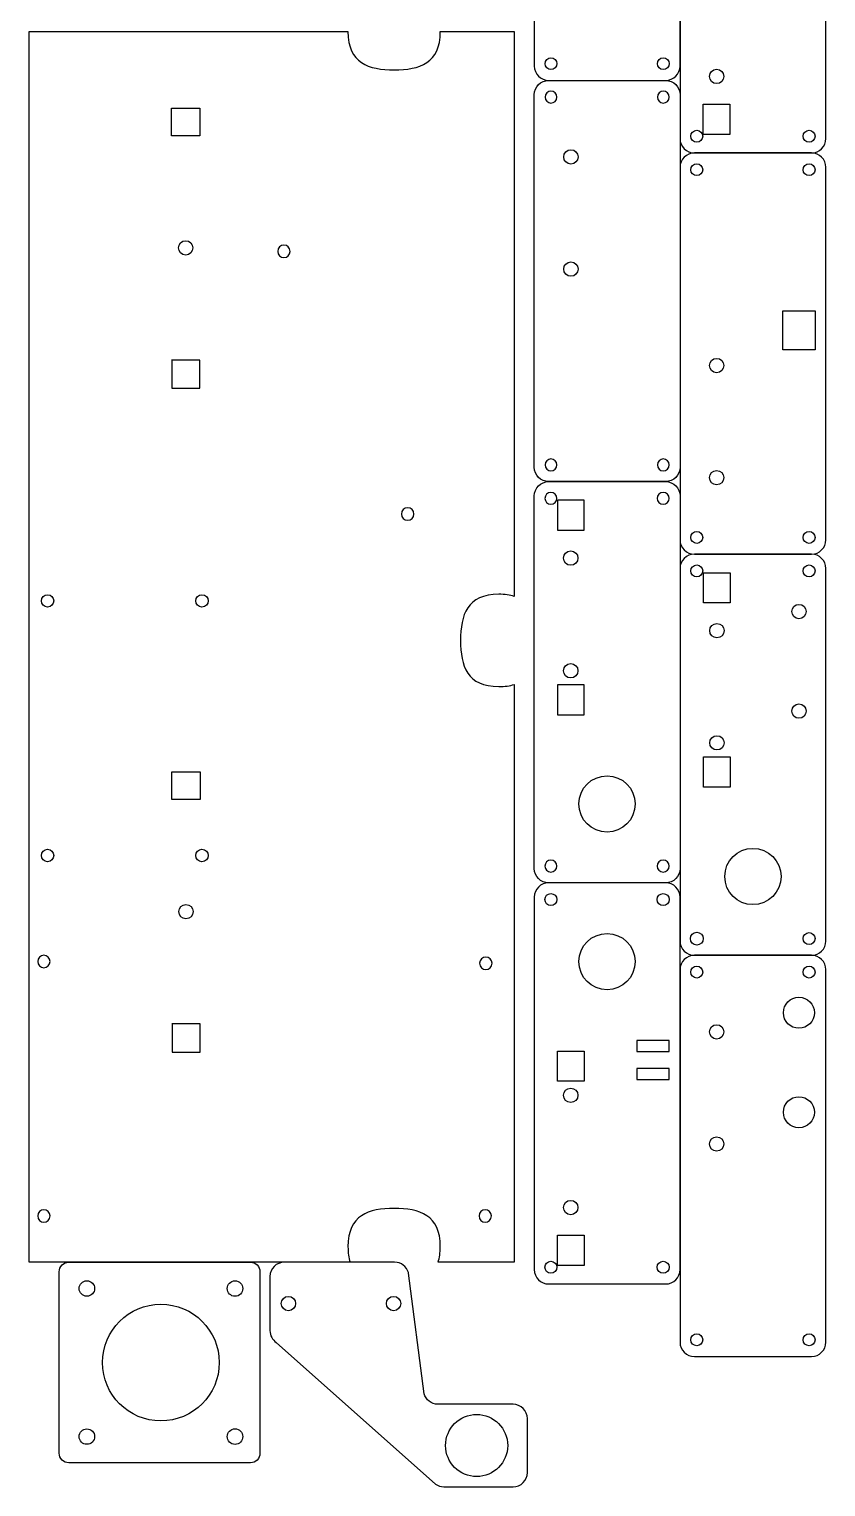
# Model space of a CAD drawing. Extents: x -130 to 662, y -187 to 471.
# Drawn here: x -113.1 to 53.6, y -186.2 to 119 of the extents above; entities that cross this region are included whole.
import ezdxf

# ---------------------------------------------------------------- set-up
doc = ezdxf.new("R2010")
doc.units = 0
doc.header["$MEASUREMENT"] = 0
doc.layers.add('LAYER_1_0_0_0', color=160, linetype='Continuous')

# ---------------------------------------------------------------- blocks, each defined once
blk = doc.blocks.new('AI9-BLK21')
at = {"layer": 'LAYER_1_0_0_0', "color": 1}
blk.add_circle((0, 0), 1.3, dxfattribs=at)

msp = doc.modelspace()

# ---------------------------------------------------------------- linework, layer by layer
at = {"layer": 'LAYER_1_0_0_0', "color": 1}
msp.add_line((-83.2, -42.3), (-83.2, -36.54), dxfattribs=at)
for points in [[(-83.27, 96.67), (-83.27, 102.43), (-77.35, 102.43), (-77.35, 96.67)], [(33.58, 103.25), (33.58, 96.95), (27.99, 96.95), (27.99, 103.25)], [(51.38, 60.01), (51.38, 51.86), (44.64, 51.86), (44.64, 60.01)], [(-83.2, 49.68), (-83.2, 43.79), (-77.35, 43.79), (-77.35, 49.68), (-83.25, 49.68)], [(-2.54, 20.34), (-2.54, 14.05), (3.05, 14.05), (3.05, 20.34)], [(33.65, 5.15), (33.65, -1.14), (28.05, -1.14), (28.05, 5.15)], [(-2.54, -18.32), (-2.54, -24.62), (3.05, -24.62), (3.05, -18.32)], [(33.65, -33.41), (33.65, -39.7), (28.05, -39.7), (28.05, -33.41)], [(-83.14, -89.3), (-83.14, -95.18), (-77.29, -95.18), (-77.29, -89.3), (-83.19, -89.3)], [(-2.54, -101.29), (-2.54, -94.99), (3.05, -94.99), (3.05, -101.29)], [(-2.54, -139.85), (-2.54, -133.55), (3.05, -133.55), (3.05, -139.85)]]:
    msp.add_lwpolyline(points, close=True, dxfattribs=at)
for points in [[(-83.2, -36.54), (-77.29, -36.54), (-77.29, -42.3), (-83.2, -42.3)], [(20.85, -92.79), (14.1, -92.79), (14.1, -95.09), (14.1, -95.09), (20.85, -95.09), (20.85, -92.79)], [(20.85, -98.64), (14.1, -98.64), (14.1, -98.64), (14.1, -100.94), (20.85, -100.94), (20.85, -98.64)]]:
    msp.add_lwpolyline(points, dxfattribs=at)
for centre, radius in [((30.79, 109.07), 1.5), ((0.29, 92.23), 1.5), ((-80.3, 73.18), 1.5), ((0.29, 68.74), 1.5), ((30.79, 48.55), 1.5), ((30.79, 25.07), 1.5), ((0.26, 8.23), 1.5), ((-109.2, -0.73), 1.3), ((48.01, -2.96), 1.5), ((30.85, -6.96), 1.5), ((0.26, -15.36), 1.5), ((48.01, -23.8), 1.5), ((30.85, -30.45), 1.5), ((7.85, -43.25), 5.89), ((-109.2, -54.03), 1.3), ((-76.9, -54.03), 1.3), ((38.38, -58.44), 5.89), ((-80.24, -65.79), 1.5), ((7.85, -76.26), 5.89), ((48.01, -86.96), 3.25), ((30.79, -90.96), 1.5), ((0.26, -104.25), 1.5), ((48.01, -107.8), 3.25), ((30.79, -114.44), 1.5), ((0.26, -127.74), 1.5), ((-100.98, -144.7), 1.62), ((-69.98, -144.7), 1.63), ((-58.81, -147.84), 1.5), ((-36.81, -147.84), 1.5), ((-85.49, -160.21), 12.21), ((-19.43, -177.57), 6.5), ((-100.98, -175.7), 1.62), ((-69.98, -175.7), 1.63)]:
    msp.add_circle(centre, radius, dxfattribs=at)
at = {"layer": 'LAYER_1_0_0_0', "color": 7}
for points, knots in [([(-4.37, 108.24), (-6.02, 108.24), (-7.37, 109.59), (-7.37, 111.24), (-7.37, 111.24), (-7.37, 189.24), (-7.37, 189.24), (-7.37, 190.9), (-6.02, 192.24), (-4.37, 192.24), (-4.37, 192.24), (20.13, 192.24), (20.13, 192.24), (21.79, 192.24), (23.13, 190.9), (23.13, 189.24), (23.13, 189.24), (23.13, 111.24), (23.13, 111.24), (23.13, 109.59), (21.79, 108.24), (20.13, 108.24), (20.13, 108.24), (-4.37, 108.24), (-4.37, 108.24)], [0, 0, 0, 0, 1, 1, 1, 2, 2, 2, 3, 3, 3, 4, 4, 4, 5, 5, 5, 6, 6, 6, 7, 7, 7, 8, 8, 8, 8]), ([(26.13, 93.05), (24.48, 93.05), (23.13, 94.39), (23.13, 96.05), (23.13, 96.05), (23.13, 174.05), (23.13, 174.05), (23.13, 175.71), (24.48, 177.05), (26.13, 177.05), (26.13, 177.05), (50.63, 177.05), (50.63, 177.05), (52.29, 177.05), (53.63, 175.71), (53.63, 174.05), (53.63, 174.05), (53.63, 96.05), (53.63, 96.05), (53.63, 94.39), (52.29, 93.05), (50.63, 93.05), (50.63, 93.05), (26.13, 93.05), (26.13, 93.05)], [0, 0, 0, 0, 1, 1, 1, 2, 2, 2, 3, 3, 3, 4, 4, 4, 5, 5, 5, 6, 6, 6, 7, 7, 7, 8, 8, 8, 8]), ([(-27.03, 118.45), (-27.03, 111.83), (-31.35, 110.45), (-36.69, 110.45), (-42.02, 110.45), (-46.35, 111.83), (-46.35, 118.45), (-46.35, 118.45), (-113.05, 118.45), (-113.05, 118.45), (-113.05, 118.45), (-113.05, -139.19), (-113.05, -139.19), (-113.05, -139.19), (-45.9, -139.19), (-45.9, -139.19), (-45.9, -139.19), (-45.9, -139.19), (-45.9, -139.19), (-46.19, -138.28), (-46.35, -137.21), (-46.35, -135.94), (-46.35, -129.31), (-42.02, -127.94), (-36.69, -127.94), (-31.35, -127.94), (-27.03, -129.31), (-27.03, -135.94), (-27.03, -137.21), (-27.19, -138.28), (-27.48, -139.19), (-27.48, -139.19), (-27.48, -139.19), (-27.48, -139.19), (-27.48, -139.19), (-11.55, -139.19), (-11.55, -139.19), (-11.55, -139.19), (-11.55, -18.22), (-11.55, -18.22), (-11.55, -18.22), (-11.55, -18.22), (-11.55, -18.22), (-12.46, -18.52), (-13.54, -18.67), (-14.8, -18.67), (-21.43, -18.67), (-22.8, -14.35), (-22.8, -9.01), (-22.8, -3.68), (-21.43, 0.65), (-14.8, 0.65), (-13.54, 0.65), (-12.46, 0.49), (-11.55, 0.2), (-11.55, 0.2), (-11.55, 118.45), (-11.55, 118.45), (-11.55, 118.45), (-27.03, 118.45), (-27.03, 118.45)], [0, 0, 0, 0, 1, 1, 1, 2, 2, 2, 3, 3, 3, 4, 4, 4, 5, 5, 5, 6, 6, 6, 7, 7, 7, 8, 8, 8, 9, 9, 9, 10, 10, 10, 11, 11, 11, 12, 12, 12, 13, 13, 13, 14, 14, 14, 15, 15, 15, 16, 16, 16, 17, 17, 17, 18, 18, 18, 19, 19, 19, 20, 20, 20, 20]), ([(20.13, 24.24), (21.79, 24.24), (23.13, 25.59), (23.13, 27.24), (23.13, 27.24), (23.13, 105.24), (23.13, 105.24), (23.13, 106.9), (21.79, 108.24), (20.13, 108.24), (20.13, 108.24), (-4.37, 108.24), (-4.37, 108.24), (-6.02, 108.24), (-7.37, 106.9), (-7.37, 105.24), (-7.37, 105.24), (-7.37, 27.24), (-7.37, 27.24), (-7.37, 25.59), (-6.02, 24.24), (-4.37, 24.24), (-4.37, 24.24), (20.13, 24.24), (20.13, 24.24)], [0, 0, 0, 0, 1, 1, 1, 2, 2, 2, 3, 3, 3, 4, 4, 4, 5, 5, 5, 6, 6, 6, 7, 7, 7, 8, 8, 8, 8]), ([(50.63, 93.05), (52.29, 93.05), (53.63, 91.71), (53.63, 90.05), (53.63, 90.05), (53.63, 12.05), (53.63, 12.05), (53.63, 10.4), (52.29, 9.05), (50.63, 9.05), (50.63, 9.05), (26.13, 9.05), (26.13, 9.05), (24.48, 9.05), (23.13, 10.4), (23.13, 12.05), (23.13, 12.05), (23.13, 90.05), (23.13, 90.05), (23.13, 91.71), (24.48, 93.05), (26.13, 93.05), (26.13, 93.05), (50.63, 93.05), (50.63, 93.05)], [0, 0, 0, 0, 1, 1, 1, 2, 2, 2, 3, 3, 3, 4, 4, 4, 5, 5, 5, 6, 6, 6, 7, 7, 7, 8, 8, 8, 8]), ([(20.13, -59.76), (21.79, -59.76), (23.13, -58.41), (23.13, -56.76), (23.13, -56.76), (23.13, 21.24), (23.13, 21.24), (23.13, 22.9), (21.79, 24.24), (20.13, 24.24), (20.13, 24.24), (-4.37, 24.24), (-4.37, 24.24), (-6.02, 24.24), (-7.37, 22.9), (-7.37, 21.24), (-7.37, 21.24), (-7.37, -56.76), (-7.37, -56.76), (-7.37, -58.41), (-6.02, -59.76), (-4.37, -59.76), (-4.37, -59.76), (20.13, -59.76), (20.13, -59.76)], [0, 0, 0, 0, 1, 1, 1, 2, 2, 2, 3, 3, 3, 4, 4, 4, 5, 5, 5, 6, 6, 6, 7, 7, 7, 8, 8, 8, 8]), ([(26.13, -74.94), (24.48, -74.94), (23.13, -73.6), (23.13, -71.94), (23.13, -71.94), (23.13, 6.05), (23.13, 6.05), (23.13, 7.71), (24.48, 9.05), (26.13, 9.05), (26.13, 9.05), (50.63, 9.05), (50.63, 9.05), (52.29, 9.05), (53.63, 7.71), (53.63, 6.05), (53.63, 6.05), (53.63, -71.94), (53.63, -71.94), (53.63, -73.6), (52.29, -74.94), (50.63, -74.94), (50.63, -74.94), (26.13, -74.94), (26.13, -74.94)], [0, 0, 0, 0, 1, 1, 1, 2, 2, 2, 3, 3, 3, 4, 4, 4, 5, 5, 5, 6, 6, 6, 7, 7, 7, 8, 8, 8, 8]), ([(20.13, -59.76), (21.79, -59.76), (23.13, -61.1), (23.13, -62.76), (23.13, -62.76), (23.13, -140.75), (23.13, -140.75), (23.13, -142.41), (21.79, -143.75), (20.13, -143.75), (20.13, -143.75), (-4.37, -143.75), (-4.37, -143.75), (-6.02, -143.75), (-7.37, -142.41), (-7.37, -140.75), (-7.37, -140.75), (-7.37, -62.76), (-7.37, -62.76), (-7.37, -61.1), (-6.02, -59.76), (-4.37, -59.76), (-4.37, -59.76), (20.13, -59.76), (20.13, -59.76)], [0, 0, 0, 0, 1, 1, 1, 2, 2, 2, 3, 3, 3, 4, 4, 4, 5, 5, 5, 6, 6, 6, 7, 7, 7, 8, 8, 8, 8]), ([(26.13, -158.94), (24.48, -158.94), (23.13, -157.59), (23.13, -155.94), (23.13, -155.94), (23.13, -77.94), (23.13, -77.94), (23.13, -76.29), (24.48, -74.94), (26.13, -74.94), (26.13, -74.94), (50.63, -74.94), (50.63, -74.94), (52.29, -74.94), (53.63, -76.29), (53.63, -77.94), (53.63, -77.94), (53.63, -155.94), (53.63, -155.94), (53.63, -157.59), (52.29, -158.94), (50.63, -158.94), (50.63, -158.94), (26.13, -158.94), (26.13, -158.94)], [0, 0, 0, 0, 1, 1, 1, 2, 2, 2, 3, 3, 3, 4, 4, 4, 5, 5, 5, 6, 6, 6, 7, 7, 7, 8, 8, 8, 8]), ([(-66.76, -139.19), (-66.76, -139.19), (-104.76, -139.19), (-104.76, -139.19), (-105.87, -139.19), (-106.76, -140.08), (-106.76, -141.19), (-106.76, -141.19), (-106.76, -179.19), (-106.76, -179.19), (-106.76, -180.3), (-105.87, -181.19), (-104.76, -181.19), (-104.76, -181.19), (-66.76, -181.19), (-66.76, -181.19), (-65.66, -181.19), (-64.76, -180.3), (-64.76, -179.19), (-64.76, -179.19), (-64.76, -141.19), (-64.76, -141.19), (-64.76, -140.08), (-65.66, -139.19), (-66.76, -139.19)], [0, 0, 0, 0, 1, 1, 1, 2, 2, 2, 3, 3, 3, 4, 4, 4, 5, 5, 5, 6, 6, 6, 7, 7, 7, 8, 8, 8, 8]), ([(-33.68, -141.48), (-33.68, -141.48), (-30.42, -166.73), (-30.42, -166.73), (-30.42, -166.73), (-30.42, -166.73), (-30.42, -166.73), (-30.07, -168), (-28.91, -168.93), (-27.53, -168.93), (-27.53, -168.93), (-11.8, -168.93), (-11.8, -168.93), (-10.15, -168.93), (-8.8, -170.27), (-8.8, -171.93), (-8.8, -171.93), (-8.8, -183.22), (-8.8, -183.22), (-8.8, -184.88), (-10.15, -186.22), (-11.8, -186.22), (-11.8, -186.22), (-26.29, -186.22), (-26.29, -186.22), (-26.94, -186.22), (-27.54, -186.01), (-28.04, -185.66), (-28.04, -185.66), (-28.01, -185.68), (-28.01, -185.68), (-28.01, -185.68), (-61.34, -155.98), (-61.34, -155.98), (-61.34, -155.98), (-61.34, -155.98), (-61.34, -155.98), (-62.15, -155.45), (-62.68, -154.53), (-62.68, -153.49), (-62.68, -153.49), (-62.68, -142.19), (-62.68, -142.19), (-62.68, -140.53), (-61.34, -139.19), (-59.68, -139.19), (-59.68, -139.19), (-36.59, -139.19), (-36.59, -139.19), (-35.23, -139.19), (-34.07, -140.1), (-33.71, -141.35), (-33.71, -141.35), (-33.68, -141.48), (-33.68, -141.48)], [0, 0, 0, 0, 1, 1, 1, 2, 2, 2, 3, 3, 3, 4, 4, 4, 5, 5, 5, 6, 6, 6, 7, 7, 7, 8, 8, 8, 9, 9, 9, 10, 10, 10, 11, 11, 11, 12, 12, 12, 13, 13, 13, 14, 14, 14, 15, 15, 15, 16, 16, 16, 17, 17, 17, 18, 18, 18, 18])]:
    msp.add_open_spline(points, degree=3, knots=knots, dxfattribs=at)
at = {"layer": 'LAYER_1_0_0_0', "color": 1}
for points in [[(-5.11, 111.74), (-5.11, 111.74), (-5.11, 111.74), (-5.11, 111.74), (-5.11, 111.06), (-4.55, 110.49), (-3.87, 110.49), (-3.18, 110.49), (-2.62, 111.06), (-2.62, 111.75), (-2.62, 112.43), (-3.18, 112.99), (-3.87, 112.99), (-4.55, 112.99), (-5.12, 112.43), (-5.11, 111.74)], [(18.38, 111.74), (18.38, 111.74), (18.38, 111.74), (18.38, 111.74), (18.38, 111.06), (18.94, 110.49), (19.63, 110.49), (20.32, 110.49), (20.88, 111.06), (20.88, 111.75), (20.88, 112.43), (20.32, 112.99), (19.63, 112.99), (18.94, 112.99), (18.38, 112.43), (18.38, 111.74)], [(-5.12, 104.74), (-5.12, 104.74), (-5.12, 104.74), (-5.12, 104.74), (-5.12, 105.43), (-4.55, 105.99), (-3.87, 105.99), (-3.18, 105.99), (-2.62, 105.43), (-2.62, 104.74), (-2.62, 104.05), (-3.18, 103.49), (-3.87, 103.49), (-4.56, 103.5), (-5.12, 104.06), (-5.12, 104.74)], [(18.38, 104.74), (18.38, 104.74), (18.38, 104.74), (18.38, 104.74), (18.38, 105.43), (18.95, 105.99), (19.63, 105.99), (20.32, 105.99), (20.88, 105.43), (20.88, 104.74), (20.88, 104.05), (20.32, 103.49), (19.63, 103.49), (18.94, 103.5), (18.38, 104.06), (18.38, 104.74)], [(25.39, 96.55), (25.39, 96.55), (25.39, 96.55), (25.39, 96.55), (25.39, 95.86), (25.95, 95.3), (26.64, 95.3), (27.32, 95.3), (27.88, 95.86), (27.88, 96.55), (27.88, 97.24), (27.32, 97.8), (26.64, 97.8), (25.95, 97.8), (25.39, 97.24), (25.39, 96.55)], [(48.88, 96.55), (48.88, 96.55), (48.88, 96.55), (48.88, 96.55), (48.88, 95.86), (49.45, 95.3), (50.13, 95.3), (50.82, 95.3), (51.38, 95.86), (51.38, 96.55), (51.38, 97.24), (50.82, 97.8), (50.13, 97.8), (49.44, 97.8), (48.88, 97.24), (48.88, 96.55)], [(25.38, 89.55), (25.38, 89.55), (25.38, 89.55), (25.38, 89.55), (25.38, 88.86), (25.95, 88.3), (26.63, 88.3), (27.32, 88.3), (27.88, 88.86), (27.88, 89.55), (27.88, 90.24), (27.32, 90.8), (26.63, 90.8), (25.94, 90.8), (25.38, 90.24), (25.38, 89.55)], [(48.88, 89.55), (48.88, 89.55), (48.88, 89.55), (48.88, 89.55), (48.88, 88.86), (49.45, 88.3), (50.13, 88.3), (50.82, 88.3), (51.38, 88.86), (51.38, 89.55), (51.38, 90.24), (50.82, 90.8), (50.13, 90.8), (49.45, 90.8), (48.88, 90.24), (48.88, 89.55)], [(-59.75, 71.15), (-60.47, 71.15), (-61.05, 71.74), (-61.05, 72.45), (-61.05, 73.17), (-60.47, 73.75), (-59.75, 73.75), (-59.03, 73.75), (-58.45, 73.17), (-58.45, 72.45), (-58.45, 71.74), (-59.03, 71.15), (-59.75, 71.15), (-59.75, 71.15), (-59.75, 71.15), (-59.75, 71.15)], [(-5.12, 27.74), (-5.12, 27.74), (-5.12, 27.74), (-5.12, 27.74), (-5.12, 28.43), (-4.55, 28.99), (-3.87, 28.99), (-3.18, 28.99), (-2.62, 28.43), (-2.62, 27.74), (-2.62, 27.06), (-3.18, 26.5), (-3.87, 26.49), (-4.56, 26.5), (-5.12, 27.06), (-5.12, 27.74)], [(18.38, 27.74), (18.38, 27.74), (18.38, 27.74), (18.38, 27.74), (18.38, 28.43), (18.95, 28.99), (19.63, 28.99), (20.32, 28.99), (20.88, 28.43), (20.88, 27.74), (20.88, 27.06), (20.32, 26.5), (19.63, 26.49), (18.94, 26.5), (18.38, 27.06), (18.38, 27.74)], [(-5.15, 20.74), (-5.15, 20.74), (-5.15, 20.74), (-5.15, 20.74), (-5.15, 21.43), (-4.59, 21.99), (-3.9, 21.99), (-3.21, 21.99), (-2.65, 21.43), (-2.65, 20.74), (-2.65, 20.05), (-3.21, 19.49), (-3.9, 19.49), (-4.59, 19.49), (-5.15, 20.06), (-5.15, 20.74)], [(18.35, 20.74), (18.35, 20.74), (18.35, 20.74), (18.35, 20.74), (18.35, 21.43), (18.91, 21.99), (19.6, 21.99), (20.29, 21.99), (20.85, 21.43), (20.85, 20.74), (20.85, 20.05), (20.29, 19.49), (19.6, 19.49), (18.91, 19.49), (18.35, 20.06), (18.35, 20.74)], [(-33.85, 16.15), (-34.57, 16.15), (-35.15, 16.74), (-35.15, 17.45), (-35.15, 18.17), (-34.57, 18.75), (-33.85, 18.75), (-33.13, 18.75), (-32.55, 18.17), (-32.55, 17.45), (-32.55, 16.74), (-33.13, 16.15), (-33.85, 16.15), (-33.85, 16.15), (-33.85, 16.15), (-33.85, 16.15)], [(25.38, 12.55), (25.38, 12.55), (25.38, 12.55), (25.38, 12.55), (25.38, 11.87), (25.95, 11.3), (26.63, 11.3), (27.32, 11.3), (27.88, 11.87), (27.88, 12.55), (27.88, 13.24), (27.32, 13.8), (26.63, 13.8), (25.94, 13.8), (25.38, 13.24), (25.38, 12.55)], [(48.88, 12.55), (48.88, 12.55), (48.88, 12.55), (48.88, 12.55), (48.88, 11.87), (49.45, 11.3), (50.13, 11.3), (50.82, 11.3), (51.38, 11.87), (51.38, 12.55), (51.38, 13.24), (50.82, 13.8), (50.13, 13.8), (49.45, 13.8), (48.88, 13.24), (48.88, 12.55)], [(27.88, 5.55), (27.88, 5.55), (27.88, 5.55), (27.88, 5.55), (27.88, 6.24), (27.32, 6.8), (26.63, 6.8), (25.95, 6.8), (25.39, 6.24), (25.39, 5.55), (25.39, 4.86), (25.95, 4.3), (26.63, 4.3), (27.32, 4.3), (27.88, 4.87), (27.88, 5.55)], [(51.38, 5.55), (51.38, 5.55), (51.38, 5.55), (51.38, 5.55), (51.38, 6.24), (50.82, 6.8), (50.13, 6.8), (49.45, 6.8), (48.89, 6.24), (48.88, 5.55), (48.88, 4.86), (49.45, 4.3), (50.13, 4.3), (50.82, 4.3), (51.38, 4.87), (51.38, 5.55)], [(-5.15, -56.26), (-5.15, -56.26), (-5.15, -56.26), (-5.15, -56.26), (-5.15, -55.57), (-4.59, -55.01), (-3.9, -55.01), (-3.21, -55.01), (-2.65, -55.57), (-2.65, -56.26), (-2.65, -56.94), (-3.21, -57.51), (-3.9, -57.51), (-4.59, -57.5), (-5.15, -56.94), (-5.15, -56.26)], [(18.35, -56.26), (18.35, -56.26), (18.35, -56.26), (18.35, -56.26), (18.35, -55.57), (18.91, -55.01), (19.6, -55.01), (20.29, -55.01), (20.85, -55.57), (20.85, -56.26), (20.85, -56.94), (20.29, -57.51), (19.6, -57.51), (18.91, -57.5), (18.35, -56.94), (18.35, -56.26)], [(-5.15, -63.26), (-5.15, -63.26), (-5.15, -63.26), (-5.15, -63.26), (-5.15, -63.95), (-4.59, -64.51), (-3.9, -64.51), (-3.21, -64.51), (-2.65, -63.94), (-2.65, -63.26), (-2.65, -62.57), (-3.21, -62.01), (-3.9, -62.01), (-4.59, -62.01), (-5.15, -62.57), (-5.15, -63.26)], [(18.35, -63.26), (18.35, -63.26), (18.35, -63.26), (18.35, -63.26), (18.35, -63.95), (18.91, -64.51), (19.6, -64.51), (20.29, -64.51), (20.85, -63.94), (20.85, -63.26), (20.85, -62.57), (20.29, -62.01), (19.6, -62.01), (18.91, -62.01), (18.35, -62.57), (18.35, -63.26)], [(26.64, -72.79), (27.38, -72.79), (27.98, -72.19), (27.98, -71.44), (27.98, -70.7), (27.38, -70.09), (26.64, -70.09), (26.64, -70.09), (26.64, -70.09), (26.64, -70.09), (25.89, -70.09), (25.29, -70.7), (25.29, -71.44), (25.28, -72.19), (25.89, -72.79), (26.64, -72.79)], [(51.38, -71.44), (51.38, -71.44), (51.38, -71.44), (51.38, -71.44), (51.38, -70.75), (50.82, -70.19), (50.13, -70.19), (49.45, -70.19), (48.89, -70.75), (48.88, -71.44), (48.88, -72.13), (49.45, -72.69), (50.13, -72.69), (50.82, -72.69), (51.38, -72.13), (51.38, -71.44)], [(-109.97, -77.54), (-110.69, -77.54), (-111.27, -76.96), (-111.27, -76.24), (-111.27, -75.53), (-110.69, -74.94), (-109.97, -74.94), (-109.26, -74.94), (-108.67, -75.53), (-108.67, -76.24), (-108.67, -76.96), (-109.26, -77.54), (-109.97, -77.54), (-109.97, -77.54), (-109.97, -77.54), (-109.97, -77.54)], [(-17.5, -77.91), (-18.22, -77.91), (-18.8, -77.32), (-18.8, -76.61), (-18.8, -75.89), (-18.22, -75.31), (-17.5, -75.31), (-16.78, -75.31), (-16.2, -75.89), (-16.2, -76.61), (-16.2, -77.32), (-16.78, -77.91), (-17.5, -77.91), (-17.5, -77.91), (-17.5, -77.91), (-17.5, -77.91)], [(27.88, -78.44), (27.88, -78.44), (27.88, -78.44), (27.88, -78.44), (27.88, -77.75), (27.32, -77.19), (26.63, -77.19), (25.95, -77.19), (25.39, -77.75), (25.39, -78.44), (25.39, -79.13), (25.95, -79.69), (26.63, -79.69), (27.32, -79.69), (27.88, -79.13), (27.88, -78.44)], [(51.38, -78.44), (51.38, -78.44), (51.38, -78.44), (51.38, -78.44), (51.38, -77.75), (50.82, -77.19), (50.13, -77.19), (49.45, -77.19), (48.88, -77.75), (48.88, -78.44), (48.88, -79.13), (49.44, -79.69), (50.13, -79.69), (50.82, -79.69), (51.38, -79.13), (51.38, -78.44)], [(-109.97, -130.81), (-110.69, -130.81), (-111.27, -130.23), (-111.27, -129.51), (-111.27, -128.79), (-110.69, -128.21), (-109.97, -128.21), (-109.26, -128.21), (-108.67, -128.79), (-108.67, -129.51), (-108.67, -130.23), (-109.26, -130.81), (-109.97, -130.81), (-109.97, -130.81), (-109.97, -130.81), (-109.97, -130.81)], [(-17.63, -130.81), (-18.35, -130.81), (-18.93, -130.23), (-18.93, -129.51), (-18.93, -128.8), (-18.35, -128.21), (-17.63, -128.21), (-16.91, -128.21), (-16.33, -128.8), (-16.33, -129.51), (-16.33, -130.23), (-16.91, -130.81), (-17.63, -130.81), (-17.63, -130.81), (-17.63, -130.81), (-17.63, -130.81)], [(-5.15, -140.25), (-5.15, -140.25), (-5.15, -140.25), (-5.15, -140.25), (-5.15, -140.94), (-4.59, -141.5), (-3.9, -141.5), (-3.21, -141.5), (-2.65, -140.94), (-2.65, -140.25), (-2.65, -139.56), (-3.21, -139), (-3.9, -139), (-4.59, -139), (-5.15, -139.56), (-5.15, -140.25)], [(18.35, -140.25), (18.35, -140.25), (18.35, -140.25), (18.35, -140.25), (18.35, -140.94), (18.91, -141.5), (19.6, -141.5), (20.29, -141.5), (20.85, -140.94), (20.85, -140.25), (20.85, -139.56), (20.29, -139), (19.6, -139), (18.91, -139), (18.35, -139.56), (18.35, -140.25)], [(27.88, -155.44), (27.88, -155.44), (27.88, -155.44), (27.88, -155.44), (27.88, -154.75), (27.32, -154.19), (26.63, -154.19), (25.95, -154.19), (25.39, -154.75), (25.39, -155.44), (25.39, -156.13), (25.95, -156.69), (26.63, -156.69), (27.32, -156.69), (27.88, -156.13), (27.88, -155.44)], [(51.38, -155.44), (51.38, -155.44), (51.38, -155.44), (51.38, -155.44), (51.38, -154.75), (50.82, -154.19), (50.13, -154.19), (49.45, -154.19), (48.88, -154.75), (48.88, -155.44), (48.88, -156.13), (49.44, -156.69), (50.13, -156.69), (50.82, -156.69), (51.38, -156.13), (51.38, -155.44)]]:
    msp.add_open_spline(points, degree=3, knots=[0, 0, 0, 0, 1, 1, 1, 2, 2, 2, 3, 3, 3, 4, 4, 4, 5, 5, 5, 5], dxfattribs=at)

# ---------------------------------------------------------------- block references
at = {"layer": 'LAYER_1_0_0_0', "color": 7}
msp.add_blockref('AI9-BLK21', (-76.9, -0.73), dxfattribs=at)

doc.saveas('drawing.dxf')
